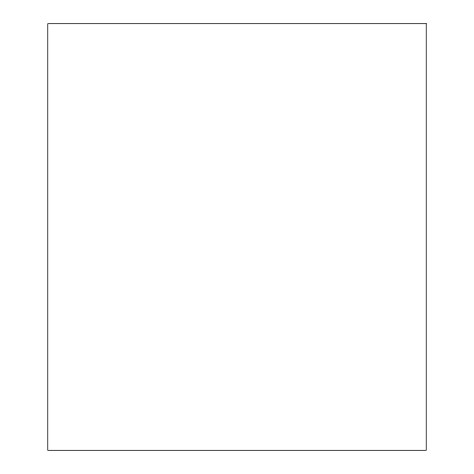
<?xml version="1.0" encoding="UTF-8"?>
<svg xmlns="http://www.w3.org/2000/svg" width="474" height="474" viewBox="0 0 474 474"><rect width="100%" height="100%" fill="white"/><g stroke="black" fill="none" stroke-linecap="round" stroke-linejoin="round"><path stroke-width="0.71" d="M426.227 23.7L47.773 23.7L47.773 450.3L426.227 450.3L426.227 23.7"/></g></svg>
